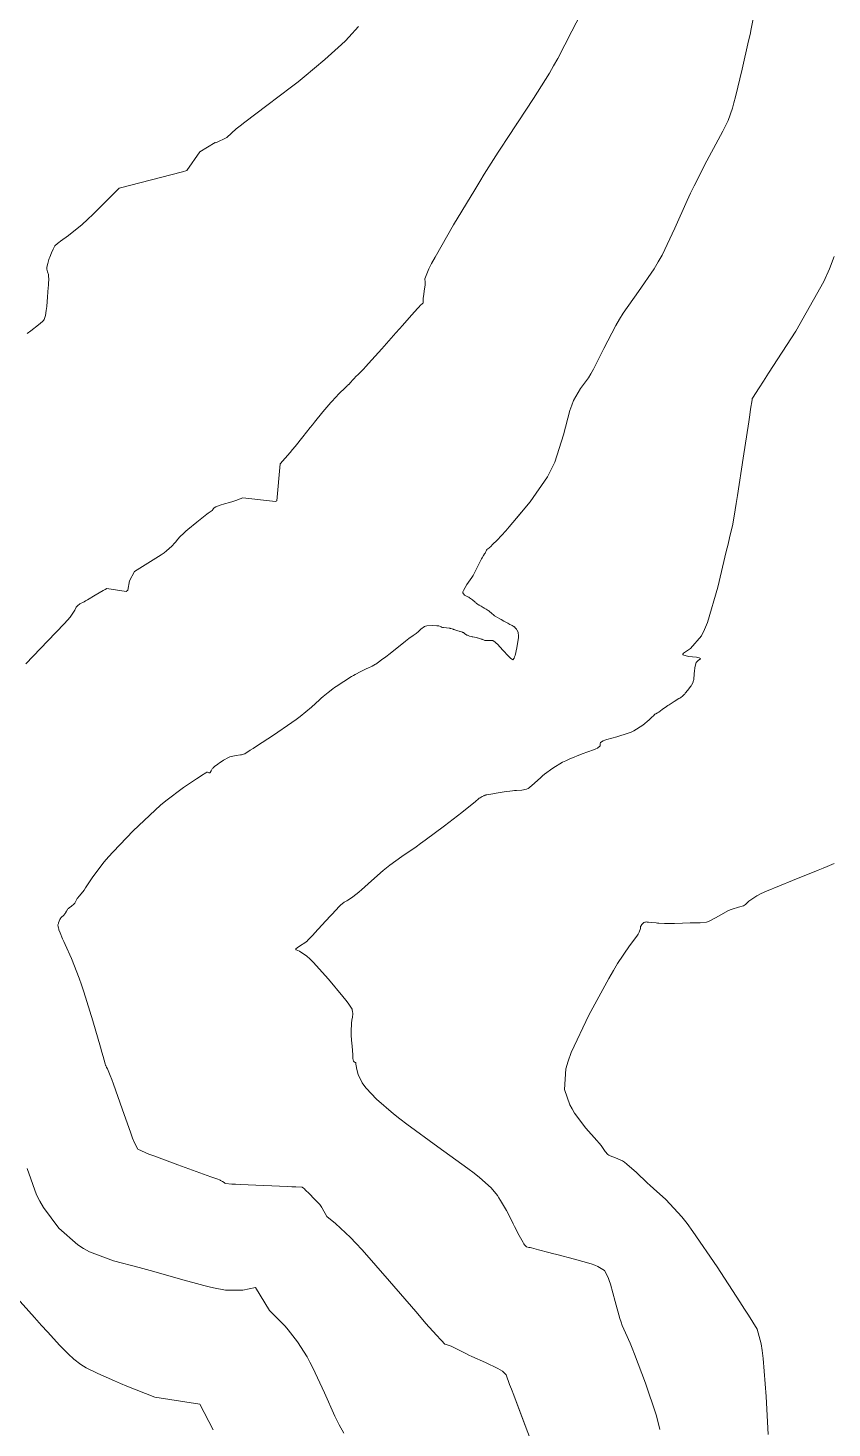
# Model space of a CAD drawing. Header units: millimetres. Extents: x 837477 to 838477, y 1189014 to 1191014.
# Drawn here: x 837752.1 to 837872, y 1190546.6 to 1190755.2 of the extents above; entities that cross this region are included whole.
import ezdxf

# ---------------------------------------------------------------- set-up
doc = ezdxf.new("R2010")
doc.units = ezdxf.units.MM
doc.header["$LTSCALE"] = 0.3
doc.layers.add('COTAS 10', color=252, linetype='Continuous', lineweight=9)

msp = doc.modelspace()

# ---------------------------------------------------------------- linework, layer by layer
at = {"layer": 'COTAS 10'}
for points in [[(837835.115, 1190758.431), (837833.163, 1190754.709), (837831.06, 1190750.654), (837830.448, 1190749.563), (837829.824, 1190748.486), (837827.464, 1190744.709), (837825.167, 1190741.235), (837824.583, 1190740.348), (837824.02, 1190739.494), (837822.173, 1190736.684), (837820.122, 1190733.447), (837819.431, 1190732.324), (837818.687, 1190731.103), (837815.552, 1190725.876), (837812.773, 1190721.076), (837812.252, 1190720.124), (837811.84, 1190719.336), (837811.251, 1190717.852), (837811.31, 1190717.317), (837811.306, 1190717.127), (837811.294, 1190716.919), (837811.179, 1190716.018), (837811.049, 1190715.161), (837811.028, 1190714.981), (837811.013, 1190714.825), (837811.012, 1190714.471), (837811.017, 1190714.304), (837811.007, 1190714.266), (837810.991, 1190714.233), (837810.889, 1190714.142), (837810.56, 1190713.841), (837810.401, 1190713.675), (837810.212, 1190713.472), (837809.284, 1190712.44), (837807.92, 1190710.901), (837807.456, 1190710.378), (837806.955, 1190709.813), (837804.835, 1190707.426), (837802.862, 1190705.221), (837802.453, 1190704.771), (837802.104, 1190704.391), (837801.341, 1190703.601), (837800.983, 1190703.266), (837800.889, 1190703.173), (837800.797, 1190703.081), (837800.486, 1190702.748), (837800.232, 1190702.463), (837800.177, 1190702.401), (837800.129, 1190702.346), (837800.01, 1190702.206), (837799.931, 1190702.116), (837799.909, 1190702.091), (837799.886, 1190702.067), (837799.8, 1190701.983), (837799.719, 1190701.907), (837799.698, 1190701.889), (837799.679, 1190701.872), (837799.616, 1190701.82), (837799.428, 1190701.648), (837799.33, 1190701.556), (837799.212, 1190701.445), (837798.618, 1190700.881), (837797.785, 1190700.021), (837797.517, 1190699.722), (837797.232, 1190699.398), (837796.065, 1190698.008), (837794.832, 1190696.488), (837794.505, 1190696.081), (837794.184, 1190695.681), (837793.078, 1190694.287), (837791.908, 1190692.846), (837791.547, 1190692.416), (837791.169, 1190691.973), (837789.671, 1190690.259), (837789.175, 1190684.765), (837789.01, 1190684.667), (837784.148, 1190685.222), (837783.739, 1190685.065), (837783.096, 1190684.831), (837782.485, 1190684.628), (837782.305, 1190684.571), (837782.12, 1190684.514), (837781.414, 1190684.307), (837780.763, 1190684.111), (837780.613, 1190684.061), (837780.476, 1190684.013), (837780.093, 1190683.857), (837779.846, 1190683.714), (837779.795, 1190683.675), (837779.752, 1190683.635), (837779.658, 1190683.491), (837779.592, 1190683.362), (837779.565, 1190683.331), (837779.536, 1190683.302), (837779.4, 1190683.215), (837778.975, 1190682.917), (837778.763, 1190682.755), (837778.51, 1190682.559), (837777.254, 1190681.561), (837775.937, 1190680.475), (837775.645, 1190680.223), (837775.385, 1190679.992), (837774.707, 1190679.331), (837774.245, 1190678.808), (837774.119, 1190678.663), (837773.996, 1190678.519), (837773.56, 1190677.998), (837772.749, 1190677.292), (837772.389, 1190677.031), (837771.971, 1190676.741), (837769.969, 1190675.459), (837767.962, 1190674.22), (837767.251, 1190672.847), (837767.004, 1190671.45), (837766.731, 1190671.271), (837763.854, 1190671.703), (837763.604, 1190671.562), (837763.33, 1190671.404), (837762.131, 1190670.698), (837760.953, 1190670.004), (837760.691, 1190669.853), (837760.457, 1190669.721), (837759.843, 1190669.395), (837759.465, 1190669.125), (837759.379, 1190669.029), (837759.302, 1190668.923), (837759.091, 1190668.462), (837758.374, 1190667.444), (837757.979, 1190666.987), (837757.497, 1190666.454), (837755.044, 1190663.897), (837751.763, 1190660.484)], [(837860.345, 1190757.302), (837859.909, 1190755.084), (837859.73, 1190754.241), (837859.525, 1190753.299), (837858.574, 1190749.073), (837857.573, 1190744.936), (837857.337, 1190744.05), (837857.119, 1190743.278), (837856.478, 1190741.426), (837855.671, 1190739.823), (837855.349, 1190739.207), (837854.983, 1190738.517), (837853.305, 1190735.402), (837851.38, 1190731.678), (837850.859, 1190730.603), (837850.344, 1190729.509), (837848.525, 1190725.402), (837846.61, 1190721.38), (837846.034, 1190720.341), (837845.439, 1190719.333), (837843.123, 1190715.962), (837840.836, 1190712.73), (837840.259, 1190711.81), (837839.707, 1190710.88), (837837.915, 1190707.433), (837836.392, 1190704.38), (837836.01, 1190703.698), (837835.644, 1190703.087), (837834.465, 1190701.472), (837833.427, 1190699.72), (837833.151, 1190699.022), (837832.878, 1190698.233), (837831.934, 1190694.617), (837830.613, 1190690.519), (837830.103, 1190689.426), (837829.532, 1190688.35), (837826.949, 1190684.617), (837824.377, 1190681.544), (837823.812, 1190680.885), (837823.312, 1190680.31), (837822.038, 1190678.925), (837821.335, 1190678.232), (837821.079, 1190677.976), (837820.855, 1190677.745), (837820.777, 1190677.672), (837820.753, 1190677.655), (837820.727, 1190677.64), (837820.625, 1190677.594), (837820.515, 1190677.514), (837820.484, 1190677.477), (837820.454, 1190677.433), (837820.344, 1190677.219), (837820.226, 1190676.973), (837820.19, 1190676.909), (837820.153, 1190676.846), (837820.007, 1190676.635), (837819.785, 1190676.264), (837819.7, 1190676.101), (837819.605, 1190675.912), (837819.175, 1190675.009), (837818.622, 1190673.937), (837818.449, 1190673.64), (837818.267, 1190673.344), (837817.537, 1190672.274), (837817.003, 1190671.381), (837816.944, 1190671.196), (837816.924, 1190671.038), (837817.173, 1190670.692), (837817.662, 1190670.48), (837817.794, 1190670.407), (837817.924, 1190670.328), (837818.38, 1190669.989), (837818.761, 1190669.667), (837818.844, 1190669.597), (837818.917, 1190669.537), (837819.101, 1190669.392), (837819.257, 1190669.286), (837819.313, 1190669.25), (837819.375, 1190669.211), (837819.645, 1190669.047), (837819.948, 1190668.87), (837820.03, 1190668.822), (837820.112, 1190668.775), (837820.402, 1190668.611), (837820.7, 1190668.421), (837820.787, 1190668.358), (837820.875, 1190668.29), (837821.209, 1190668.007), (837821.551, 1190667.72), (837821.644, 1190667.649), (837821.737, 1190667.582), (837822.069, 1190667.372), (837822.415, 1190667.179), (837822.518, 1190667.122), (837822.623, 1190667.065), (837823.026, 1190666.846), (837823.419, 1190666.634), (837823.518, 1190666.58), (837823.612, 1190666.529), (837823.916, 1190666.363), (837824.159, 1190666.229), (837824.267, 1190666.17), (837824.414, 1190666.09), (837824.534, 1190666.016), (837824.569, 1190665.992), (837824.605, 1190665.967), (837824.742, 1190665.861), (837824.89, 1190665.69), (837824.934, 1190665.623), (837824.978, 1190665.548), (837825.147, 1190665.206), (837825.228, 1190664.606), (837825.217, 1190664.369), (837825.191, 1190664.1), (837824.979, 1190662.871), (837824.7, 1190661.725)], [(837801.383, 1190755.442), (837799.951, 1190753.829), (837799.43, 1190753.308), (837798.857, 1190752.754), (837796.338, 1190750.487), (837793.271, 1190747.933), (837792.351, 1190747.199), (837791.401, 1190746.453), (837787.714, 1190743.662), (837784.431, 1190741.187), (837783.735, 1190740.641), (837783.132, 1190740.155), (837781.725, 1190738.901), (837780.094, 1190738.106), (837780.021, 1190738.125), (837777.708, 1190736.77), (837775.783, 1190733.97), (837775.149, 1190733.772), (837765.672, 1190731.352), (837761.813, 1190727.487), (837760.95, 1190726.665), (837760.177, 1190725.95), (837758.128, 1190724.265), (837756.927, 1190723.434), (837756.687, 1190723.258), (837756.488, 1190723.105), (837756.107, 1190722.749), (837755.958, 1190722.462), (837755.905, 1190722.352), (837755.848, 1190722.23), (837755.601, 1190721.682), (837755.344, 1190721.057), (837755.281, 1190720.887), (837755.222, 1190720.718), (837755.035, 1190720.117), (837754.932, 1190719.566), (837754.925, 1190719.428), (837754.928, 1190719.296), (837755.017, 1190718.874), (837755.137, 1190718.479), (837755.159, 1190718.364), (837755.177, 1190718.247), (837755.202, 1190717.805), (837755.17, 1190717.12), (837755.153, 1190716.85), (837755.131, 1190716.544), (837755.019, 1190715.15), (837754.887, 1190713.733), (837754.853, 1190713.414), (837754.82, 1190713.127), (837754.71, 1190712.353), (837754.49, 1190711.798), (837754.388, 1190711.649), (837754.268, 1190711.501), (837753.684, 1190710.982), (837752.5, 1190710.088), (837752, 1190709.704)], [(837825.167, 1190741.235), (837824.923, 1190740.865)], [(837872.294, 1190721.181), (837871.574, 1190719.342), (837870.722, 1190717.44), (837866.546, 1190710.058), (837862.492, 1190703.788), (837861.716, 1190702.587), (837861.091, 1190701.619), (837860.086, 1190700.058), (837860.066, 1190700.018), (837860.062, 1190700.008), (837860.059, 1190700), (837860.053, 1190699.975), (837860.047, 1190699.936), (837860.045, 1190699.918), (837860.041, 1190699.897), (837860.025, 1190699.798), (837859.812, 1190698.393), (837859.685, 1190697.55), (837859.528, 1190696.509), (837858.714, 1190691.109), (837857.86, 1190685.535), (837857.678, 1190684.385), (837857.52, 1190683.405), (837857.144, 1190681.286), (837856.67, 1190679.235), (837856.449, 1190678.298), (837856.191, 1190677.201), (837854.934, 1190671.906), (837853.392, 1190666.648), (837852.953, 1190665.574), (837852.509, 1190664.666), (837850.863, 1190662.764), (837849.796, 1190662.082), (837849.718, 1190661.942), (837849.734, 1190661.823), (837850.577, 1190661.572), (837851.738, 1190661.459), (837851.955, 1190661.428), (837852.126, 1190661.397), (837852.368, 1190661.285), (837852.279, 1190661.17), (837852.242, 1190661.137), (837852.2, 1190661.103), (837852.002, 1190660.978), (837851.797, 1190660.798), (837851.749, 1190660.73), (837851.706, 1190660.655), (837851.586, 1190660.318), (837851.504, 1190659.863), (837851.485, 1190659.713), (837851.467, 1190659.552), (837851.418, 1190658.884), (837851.363, 1190658.244), (837851.342, 1190658.101), (837851.318, 1190657.972), (837851.211, 1190657.631), (837851.023, 1190657.321), (837850.949, 1190657.212), (837850.865, 1190657.093), (837850.479, 1190656.581), (837850.084, 1190656.09), (837849.994, 1190655.984), (837849.913, 1190655.892), (837849.689, 1190655.671), (837849.396, 1190655.467), (837849.27, 1190655.386), (837849.126, 1190655.295), (837848.444, 1190654.875), (837847.678, 1190654.392), (837847.481, 1190654.261), (837847.29, 1190654.131), (837846.655, 1190653.671), (837846.148, 1190653.299), (837846.039, 1190653.225), (837845.944, 1190653.164), (837845.711, 1190653.049), (837845.572, 1190652.989), (837845.536, 1190652.962), (837845.501, 1190652.932), (837845.381, 1190652.789), (837845.059, 1190652.468), (837844.896, 1190652.325), (837844.701, 1190652.159), (837843.732, 1190651.366), (837842.422, 1190650.518), (837842.013, 1190650.317), (837841.584, 1190650.131), (837839.866, 1190649.584), (837838.367, 1190649.184), (837838.077, 1190649.091), (837837.839, 1190649.005), (837837.431, 1190648.76), (837837.391, 1190648.563), (837837.385, 1190648.507), (837837.383, 1190648.451), (837837.394, 1190648.245), (837837, 1190647.934), (837836.742, 1190647.812), (837836.42, 1190647.674), (837834.716, 1190647.047), (837832.75, 1190646.279), (837832.262, 1190646.052), (837831.799, 1190645.82), (837830.329, 1190644.929), (837829.117, 1190644.023), (837828.816, 1190643.781), (837828.531, 1190643.541), (837827.626, 1190642.708), (837826.844, 1190642.055), (837826.636, 1190641.93), (837826.432, 1190641.829), (837825.725, 1190641.663), (837824.906, 1190641.616), (837824.631, 1190641.59), (837824.335, 1190641.558), (837823.091, 1190641.393), (837821.9, 1190641.215), (837821.638, 1190641.173), (837821.404, 1190641.136), (837820.802, 1190641.03), (837820.461, 1190640.96), (837820.392, 1190640.945), (837820.334, 1190640.932), (837820.213, 1190640.901), (837820.12, 1190640.86), (837820.079, 1190640.842), (837820.031, 1190640.82), (837819.802, 1190640.714), (837819.481, 1190640.521), (837819.375, 1190640.444), (837819.261, 1190640.357), (837818.787, 1190639.958), (837817.76, 1190639.122), (837817.297, 1190638.758), (837816.757, 1190638.338), (837814.163, 1190636.346), (837811.31, 1190634.208), (837810.607, 1190633.695), (837809.941, 1190633.217), (837807.85, 1190631.778), (837806.03, 1190630.487), (837805.535, 1190630.103), (837805.045, 1190629.706), (837803.306, 1190628.176), (837801.805, 1190626.803), (837801.464, 1190626.505), (837801.155, 1190626.243), (837800.309, 1190625.597), (837799.759, 1190625.253), (837799.636, 1190625.182), (837799.527, 1190625.121), (837799.239, 1190624.988), (837798.687, 1190624.511), (837798.411, 1190624.233), (837798.082, 1190623.893), (837796.45, 1190622.137), (837794.852, 1190620.391), (837794.545, 1190620.056), (837794.297, 1190619.786), (837793.889, 1190619.348), (837793.822, 1190619.294), (837793.788, 1190619.266), (837793.749, 1190619.232), (837793.553, 1190619.064), (837793.234, 1190618.828), (837793.117, 1190618.751), (837792.987, 1190618.67), (837792.415, 1190618.338), (837792.038, 1190618.017), (837792.031, 1190617.942), (837792.067, 1190617.874), (837792.55, 1190617.679), (837793.679, 1190616.945), (837794.123, 1190616.537), (837794.623, 1190616.039), (837796.902, 1190613.502), (837799.055, 1190610.918), (837799.475, 1190610.391), (837799.819, 1190609.946), (837800.425, 1190609.02), (837800.496, 1190608.6), (837800.502, 1190608.474), (837800.502, 1190608.343), (837800.452, 1190607.834), (837800.38, 1190607.394), (837800.367, 1190607.307), (837800.356, 1190607.234), (837800.339, 1190607.097), (837800.334, 1190606.903), (837800.33, 1190606.796), (837800.325, 1190606.665), (837800.298, 1190605.996), (837800.278, 1190605.281), (837800.278, 1190605.121), (837800.279, 1190604.976), (837800.301, 1190604.59), (837800.341, 1190604.246), (837800.354, 1190604.128), (837800.367, 1190603.999), (837800.419, 1190603.454), (837800.467, 1190602.925), (837800.477, 1190602.807), (837800.485, 1190602.702), (837800.506, 1190602.427), (837800.518, 1190602.201), (837800.522, 1190602.128), (837800.526, 1190602.049), (837800.54, 1190601.725), (837800.587, 1190601.423), (837800.612, 1190601.357), (837800.641, 1190601.3), (837800.79, 1190601.161), (837800.929, 1190601.065), (837800.954, 1190601.036), (837800.972, 1190601.005), (837800.985, 1190600.884), (837801.016, 1190600.565), (837801.046, 1190600.41), (837801.085, 1190600.225), (837801.303, 1190599.316), (837801.892, 1190598.081), (837802.165, 1190597.691), (837802.487, 1190597.28), (837804.044, 1190595.621), (837806.588, 1190593.442), (837807.531, 1190592.702), (837808.577, 1190591.904), (837813.216, 1190588.529), (837817.667, 1190585.305), (837818.595, 1190584.602), (837819.391, 1190583.981), (837821.166, 1190582.423), (837822.066, 1190581.283), (837822.311, 1190580.926), (837822.553, 1190580.55), (837823.413, 1190579.043), (837824.222, 1190577.484), (837824.434, 1190577.075), (837824.639, 1190576.677), (837825.335, 1190575.323), (837825.899, 1190574.281), (837826.021, 1190574.079), (837826.128, 1190573.915), (837826.392, 1190573.636), (837826.768, 1190573.549), (837826.946, 1190573.506), (837827.155, 1190573.455), (837828.176, 1190573.2), (837829.75, 1190572.8), (837830.308, 1190572.656), (837830.918, 1190572.499), (837833.564, 1190571.813), (837836.067, 1190571.078), (837836.588, 1190570.888), (837837.034, 1190570.706), (837838.022, 1190570.099), (837838.576, 1190569.051), (837838.747, 1190568.59), (837838.927, 1190568.055), (837839.641, 1190565.507), (837840.34, 1190562.944), (837840.51, 1190562.4), (837840.669, 1190561.927), (837841.158, 1190560.818), (837841.874, 1190559.276), (837842.175, 1190558.53), (837842.522, 1190557.646), (837844.15, 1190553.302), (837845.721, 1190548.577), (837846.032, 1190547.453), (837846.289, 1190546.408)], [(837826.949, 1190684.617), (837824.923, 1190682.197)], [(837824.7, 1190661.725), (837824.632, 1190661.509), (837824.568, 1190661.337), (837824.372, 1190661.079), (837824.043, 1190661.317), (837823.896, 1190661.457), (837823.724, 1190661.63), (837822.899, 1190662.521), (837822.069, 1190663.409), (837821.894, 1190663.579), (837821.742, 1190663.717), (837821.392, 1190663.941), (837821.164, 1190663.948), (837821.091, 1190663.949), (837821.012, 1190663.95), (837820.688, 1190663.948), (837820.369, 1190663.958), (837820.293, 1190663.966), (837820.222, 1190663.977), (837820.011, 1190664.033), (837819.812, 1190664.11), (837819.749, 1190664.133), (837819.682, 1190664.158), (837819.409, 1190664.254), (837819.117, 1190664.345), (837819.037, 1190664.366), (837818.958, 1190664.385), (837818.678, 1190664.44), (837818.393, 1190664.494), (837818.311, 1190664.512), (837818.227, 1190664.532), (837817.914, 1190664.616), (837817.61, 1190664.727), (837817.532, 1190664.764), (837817.457, 1190664.803), (837817.209, 1190664.97), (837816.995, 1190665.123), (837816.942, 1190665.155), (837816.891, 1190665.182), (837816.729, 1190665.239), (837816.527, 1190665.29), (837816.451, 1190665.313), (837816.366, 1190665.339), (837815.989, 1190665.463), (837815.621, 1190665.589), (837815.543, 1190665.616), (837815.475, 1190665.64), (837815.316, 1190665.698), (837815.135, 1190665.74), (837815.053, 1190665.754), (837814.958, 1190665.769), (837814.502, 1190665.831), (837814.062, 1190665.887), (837813.977, 1190665.898), (837813.908, 1190665.907), (837813.792, 1190665.922), (837813.755, 1190665.942), (837813.736, 1190665.954), (837813.713, 1190665.968), (837813.6, 1190666.041), (837813.322, 1190666.12), (837813.196, 1190666.138), (837813.048, 1190666.155), (837812.333, 1190666.201), (837811.556, 1190666.137), (837811.368, 1190666.084), (837811.191, 1190666.016), (837810.653, 1190665.642), (837810.198, 1190665.209), (837810.074, 1190665.104), (837809.95, 1190665.005), (837809.513, 1190664.701), (837808.878, 1190664.256), (837808.631, 1190664.067), (837808.352, 1190663.851), (837807.087, 1190662.837), (837805.891, 1190661.872), (837805.656, 1190661.687), (837805.463, 1190661.538), (837805.113, 1190661.297), (837804.982, 1190661.229), (837804.926, 1190661.188), (837804.862, 1190661.138), (837804.562, 1190660.878), (837804.165, 1190660.568), (837804.04, 1190660.486), (837803.909, 1190660.405), (837803.382, 1190660.127), (837802.78, 1190659.844), (837802.602, 1190659.76), (837802.419, 1190659.673), (837801.716, 1190659.341), (837800.88, 1190658.903), (837800.613, 1190658.75), (837800.33, 1190658.584), (837799.181, 1190657.867), (837798.059, 1190657.123), (837797.794, 1190656.94), (837797.548, 1190656.766), (837796.822, 1190656.22), (837796.078, 1190655.59), (837795.82, 1190655.363), (837795.54, 1190655.114), (837794.341, 1190654.028), (837792.656, 1190652.638), (837792.069, 1190652.198), (837791.431, 1190651.734), (837788.691, 1190649.859), (837786.16, 1190648.199), (837785.654, 1190647.87), (837785.232, 1190647.598), (837784.41, 1190647.089), (837784.047, 1190646.964), (837783.914, 1190646.935), (837783.768, 1190646.908), (837783.123, 1190646.827), (837782.388, 1190646.677), (837782.185, 1190646.605), (837781.983, 1190646.521), (837781.251, 1190646.108), (837780.608, 1190645.668), (837780.46, 1190645.566), (837780.326, 1190645.473), (837779.953, 1190645.21), (837779.695, 1190644.982), (837779.634, 1190644.911), (837779.577, 1190644.836), (837779.406, 1190644.538), (837779.262, 1190644.301), (837779.222, 1190644.265), (837779.181, 1190644.242), (837779.034, 1190644.265), (837778.875, 1190644.326), (837778.827, 1190644.326), (837778.778, 1190644.32), (837778.586, 1190644.238), (837777.954, 1190643.823), (837777.627, 1190643.607), (837777.234, 1190643.346), (837775.266, 1190642.038), (837772.662, 1190640.083), (837771.868, 1190639.415), (837771.043, 1190638.691), (837767.801, 1190635.62), (837764.78, 1190632.479), (837764.094, 1190631.711), (837763.474, 1190630.988), (837761.777, 1190628.743), (837760.694, 1190627.113), (837760.46, 1190626.777), (837760.254, 1190626.491), (837759.749, 1190625.874), (837759.474, 1190625.579), (837759.412, 1190625.497), (837759.358, 1190625.414), (837759.217, 1190625.109), (837759.059, 1190624.813), (837758.994, 1190624.735), (837758.92, 1190624.658), (837758.575, 1190624.398), (837758.218, 1190624.134), (837758.135, 1190624.055), (837758.06, 1190623.973), (837757.848, 1190623.657), (837757.685, 1190623.362), (837757.641, 1190623.293), (837757.596, 1190623.229), (837757.439, 1190623.046), (837757.285, 1190622.9), (837757.201, 1190622.818), (837757.051, 1190622.669), (837756.914, 1190622.496), (837756.88, 1190622.44), (837756.849, 1190622.38), (837756.749, 1190622.134), (837756.671, 1190621.903), (837756.654, 1190621.853), (837756.638, 1190621.81), (837756.594, 1190621.704), (837756.573, 1190621.61), (837756.572, 1190621.573), (837756.573, 1190621.533), (837756.593, 1190621.351), (837756.658, 1190621.079), (837756.688, 1190620.982), (837756.722, 1190620.875), (837756.889, 1190620.41), (837757.268, 1190619.5), (837757.437, 1190619.112), (837757.633, 1190618.666), (837758.572, 1190616.567), (837759.744, 1190613.632), (837760.088, 1190612.659), (837760.44, 1190611.617), (837761.779, 1190607.277), (837762.91, 1190603.382), (837763.13, 1190602.622), (837763.309, 1190601.999), (837763.621, 1190600.898), (837763.668, 1190600.713), (837763.68, 1190600.667), (837763.693, 1190600.625), (837763.736, 1190600.493), (837763.797, 1190600.37), (837763.82, 1190600.334), (837763.845, 1190600.296), (837763.962, 1190600.15), (837764.374, 1190599.145), (837764.587, 1190598.565), (837764.842, 1190597.855), (837766.119, 1190594.203), (837767.424, 1190590.537), (837767.697, 1190589.819), (837767.932, 1190589.229), (837768.459, 1190588.17), (837769.545, 1190587.679), (837770.133, 1190587.449), (837770.844, 1190587.176), (837774.448, 1190585.849), (837779.337, 1190584.081), (837780.401, 1190583.696), (837780.657, 1190583.588), (837780.731, 1190583.551), (837780.806, 1190583.512), (837781.085, 1190583.348), (837781.332, 1190583.192), (837781.387, 1190583.158), (837781.435, 1190583.128), (837781.56, 1190583.053), (837782.483, 1190582.977), (837783.034, 1190582.947), (837783.713, 1190582.912), (837787.236, 1190582.753), (837790.765, 1190582.602), (837791.447, 1190582.573), (837792.003, 1190582.549), (837792.947, 1190582.508), (837793.188, 1190582.35), (837793.301, 1190582.253), (837793.434, 1190582.132), (837794.078, 1190581.501), (837794.782, 1190580.781), (837794.953, 1190580.604), (837795.113, 1190580.436), (837795.604, 1190579.911), (837795.923, 1190579.491), (837795.976, 1190579.389), (837796.668, 1190578.156), (837797.943, 1190577.108), (837800.155, 1190575.036), (837800.98, 1190574.17), (837801.898, 1190573.178), (837805.978, 1190568.537), (837809.9, 1190563.975), (837810.717, 1190563.033), (837811.418, 1190562.229), (837812.98, 1190560.484), (837813.637, 1190559.788), (837813.767, 1190559.646), (837813.874, 1190559.525), (837814.077, 1190559.273), (837814.189, 1190559.171), (837814.239, 1190559.146), (837814.298, 1190559.122), (837814.582, 1190559.047), (837815.034, 1190558.895), (837815.199, 1190558.823), (837815.382, 1190558.737), (837816.186, 1190558.318), (837817.371, 1190557.714), (837817.794, 1190557.511), (837818.258, 1190557.294), (837820.275, 1190556.384), (837822.14, 1190555.49), (837822.507, 1190555.283), (837822.811, 1190555.094), (837823.369, 1190554.557), (837823.891, 1190553.144), (837824.171, 1190552.401), (837824.51, 1190551.507), (837826.226, 1190547.01), (837828.321, 1190541.563)], [(837824.923, 1190665.639), (837824.934, 1190665.623)], [(837825.725, 1190641.663), (837824.923, 1190641.617)], [(837862.424, 1190545.693), (837862.147, 1190551.348), (837861.679, 1190557.006), (837861.535, 1190558.178), (837861.386, 1190559.178), (837860.799, 1190561.363), (837859.504, 1190563.434), (837858.909, 1190564.362), (837858.212, 1190565.443), (837854.838, 1190570.632), (837851.208, 1190575.937), (837850.348, 1190577.093), (837849.551, 1190578.113), (837847.2, 1190580.665), (837845.343, 1190582.299), (837844.857, 1190582.741), (837844.385, 1190583.177), (837842.784, 1190584.713), (837841.382, 1190585.963), (837841.035, 1190586.22), (837840.706, 1190586.437), (837839.666, 1190586.898), (837838.869, 1190587.168), (837838.693, 1190587.265), (837838.536, 1190587.373), (837838.133, 1190587.842), (837837.525, 1190588.7), (837837.24, 1190589.053), (837836.905, 1190589.456), (837835.272, 1190591.327), (837833.586, 1190593.544), (837833.217, 1190594.165), (837832.891, 1190594.789), (837832.066, 1190597.066), (837832.287, 1190600.163), (837832.621, 1190601.303), (837833.072, 1190602.565), (837835.683, 1190608.145), (837838.672, 1190613.612), (837839.361, 1190614.804), (837839.99, 1190615.856), (837841.762, 1190618.493), (837842.856, 1190619.931), (837843.059, 1190620.228), (837843.217, 1190620.481), (837843.426, 1190621.029), (837843.408, 1190621.285), (837843.424, 1190621.354), (837843.449, 1190621.423), (837843.614, 1190621.665), (837843.814, 1190621.86), (837843.861, 1190621.899), (837843.904, 1190621.932), (837844.029, 1190621.995), (837844.123, 1190622.013), (837844.147, 1190622.016), (837844.17, 1190622.019), (837844.245, 1190622.026), (837844.417, 1190622.015), (837844.502, 1190622.007), (837844.602, 1190621.997), (837845.096, 1190621.942), (837845.745, 1190621.879), (837845.944, 1190621.864), (837846.15, 1190621.85), (837846.962, 1190621.808), (837847.902, 1190621.792), (837848.188, 1190621.794), (837848.486, 1190621.799), (837849.657, 1190621.843), (837850.82, 1190621.885), (837851.113, 1190621.89), (837851.394, 1190621.892), (837852.301, 1190621.872), (837853.239, 1190622.011), (837853.54, 1190622.113), (837853.857, 1190622.241), (837855.15, 1190622.934), (837856.443, 1190623.66), (837856.761, 1190623.81), (837857.062, 1190623.938), (837858.003, 1190624.214), (837858.741, 1190624.433), (837858.913, 1190624.524), (837859.072, 1190624.628), (837859.53, 1190625.116), (837860.754, 1190625.942), (837861.395, 1190626.259), (837862.168, 1190626.615), (837866.05, 1190628.221), (837869.889, 1190629.738), (837870.634, 1190630.038), (837871.242, 1190630.286), (837872.286, 1190630.749)], [(837751.97, 1190585.275), (837753.371, 1190581.4), (837753.861, 1190580.418), (837754.395, 1190579.475), (837756.695, 1190576.396), (837759.517, 1190573.938), (837760.382, 1190573.386), (837761.282, 1190572.89), (837764.833, 1190571.563), (837768.67, 1190570.558), (837769.75, 1190570.265), (837770.838, 1190569.966), (837774.833, 1190568.831), (837778.322, 1190567.861), (837779.091, 1190567.665), (837779.775, 1190567.501), (837781.532, 1190567.172), (837784.111, 1190567.16), (837786.031, 1190567.587), (837788.078, 1190564.141), (837789.951, 1190562.292), (837790.42, 1190561.786), (837790.866, 1190561.283), (837792.296, 1190559.485), (837793.692, 1190557.233), (837794.117, 1190556.443), (837794.559, 1190555.581), (837796.294, 1190551.866), (837797.856, 1190548.398), (837798.189, 1190547.692), (837798.48, 1190547.096), (837799.169, 1190545.861)], [(837825.335, 1190575.323), (837824.923, 1190576.124)], [(837747.923, 1190568.797), (837753.069, 1190563.093), (837754.119, 1190561.933), (837755.006, 1190560.954), (837756.858, 1190558.935), (837757.658, 1190558.113), (837757.883, 1190557.889), (837758.109, 1190557.668), (837758.935, 1190556.884), (837759.991, 1190556.086), (837760.362, 1190555.855), (837760.767, 1190555.62), (837762.513, 1190554.737), (837765.014, 1190553.643), (837765.895, 1190553.275), (837766.857, 1190552.878), (837771.014, 1190551.211), (837777.711, 1190550.202), (837779.711, 1190546.354)], [(837824.923, 1190550.423), (837826.226, 1190547.01)]]:
    msp.add_lwpolyline(points, dxfattribs=at)

doc.saveas('drawing.dxf')
